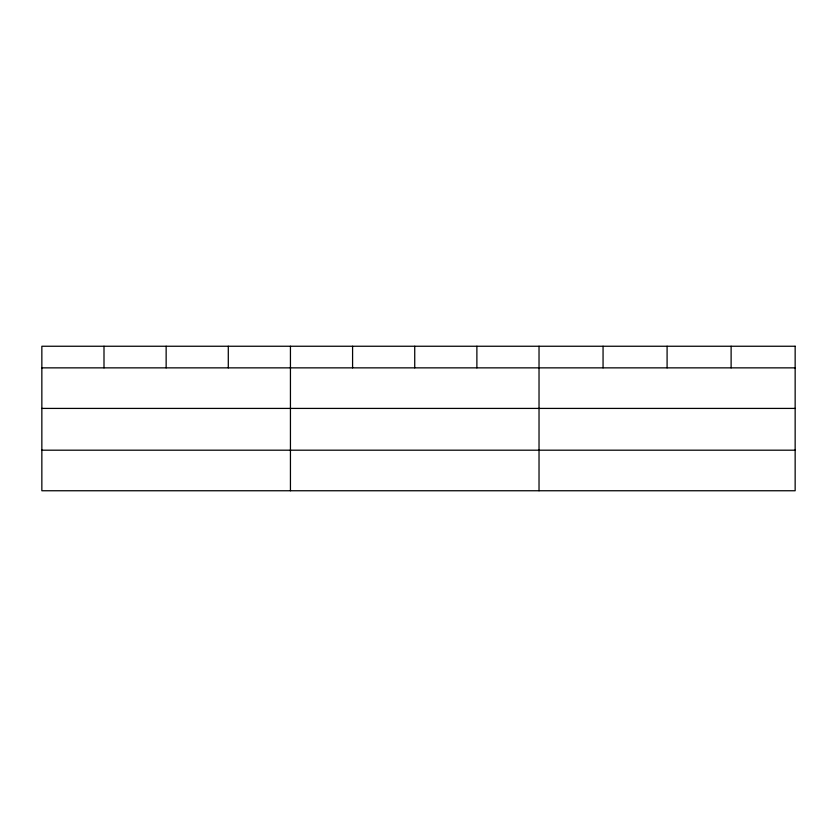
<?xml version="1.0" encoding="UTF-8"?>
<svg xmlns="http://www.w3.org/2000/svg" width="837" height="837" viewBox="0 0 837 837"><rect width="100%" height="100%" fill="white"/><g stroke="black" fill="none" stroke-linecap="round" stroke-linejoin="round"><path stroke-width="1.26" d="M41.85 367.861L795.15 367.861M41.85 408.414L795.15 408.414M41.85 450.191L795.15 450.191M731.119 346.246L731.119 367.861M667.089 346.246L667.089 367.861M603.058 346.246L603.058 367.861M539.028 346.246L539.028 490.754M476.881 346.246L476.881 367.861M414.733 346.246L414.733 367.861M352.586 346.246L352.586 367.861M290.439 346.246L290.439 490.754M228.292 346.246L228.292 367.861M166.144 346.246L166.144 367.861M103.997 346.246L103.997 367.861M795.15 346.246L41.85 346.246L41.85 490.754L795.15 490.754L795.15 346.246"/></g></svg>
